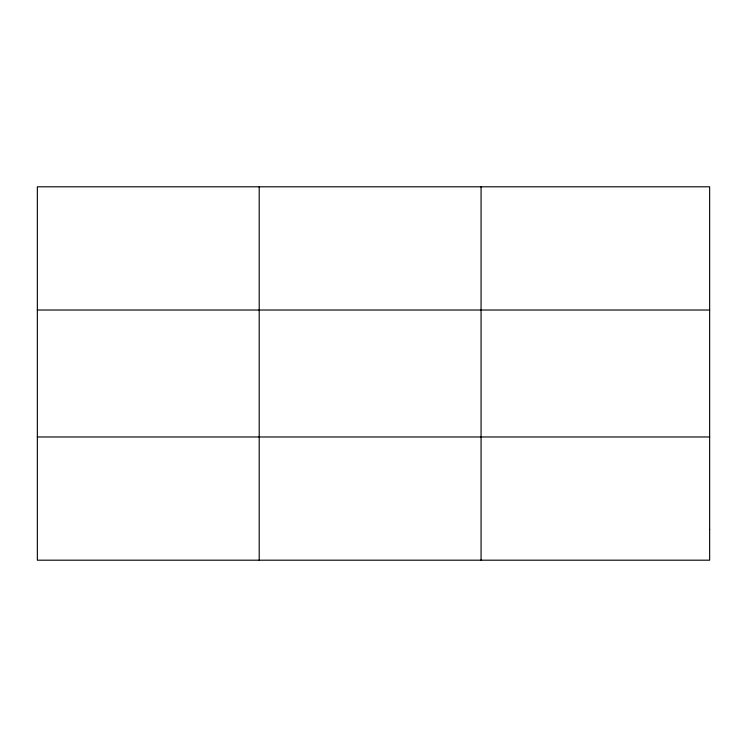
<?xml version="1.0" encoding="UTF-8"?>
<svg xmlns="http://www.w3.org/2000/svg" width="747" height="747" viewBox="0 0 747 747"><rect width="100%" height="100%" fill="white"/><g stroke="black" fill="none" stroke-linecap="round" stroke-linejoin="round"><path stroke-width="1.12" d="M259.209 560.194L259.209 186.806M481.068 560.194L481.068 186.806M37.35 310.024L709.65 310.024M37.35 436.976L709.65 436.976M709.65 529.39L709.65 560.194L37.35 560.194L37.35 186.806L709.65 186.806L709.65 529.39"/></g></svg>
